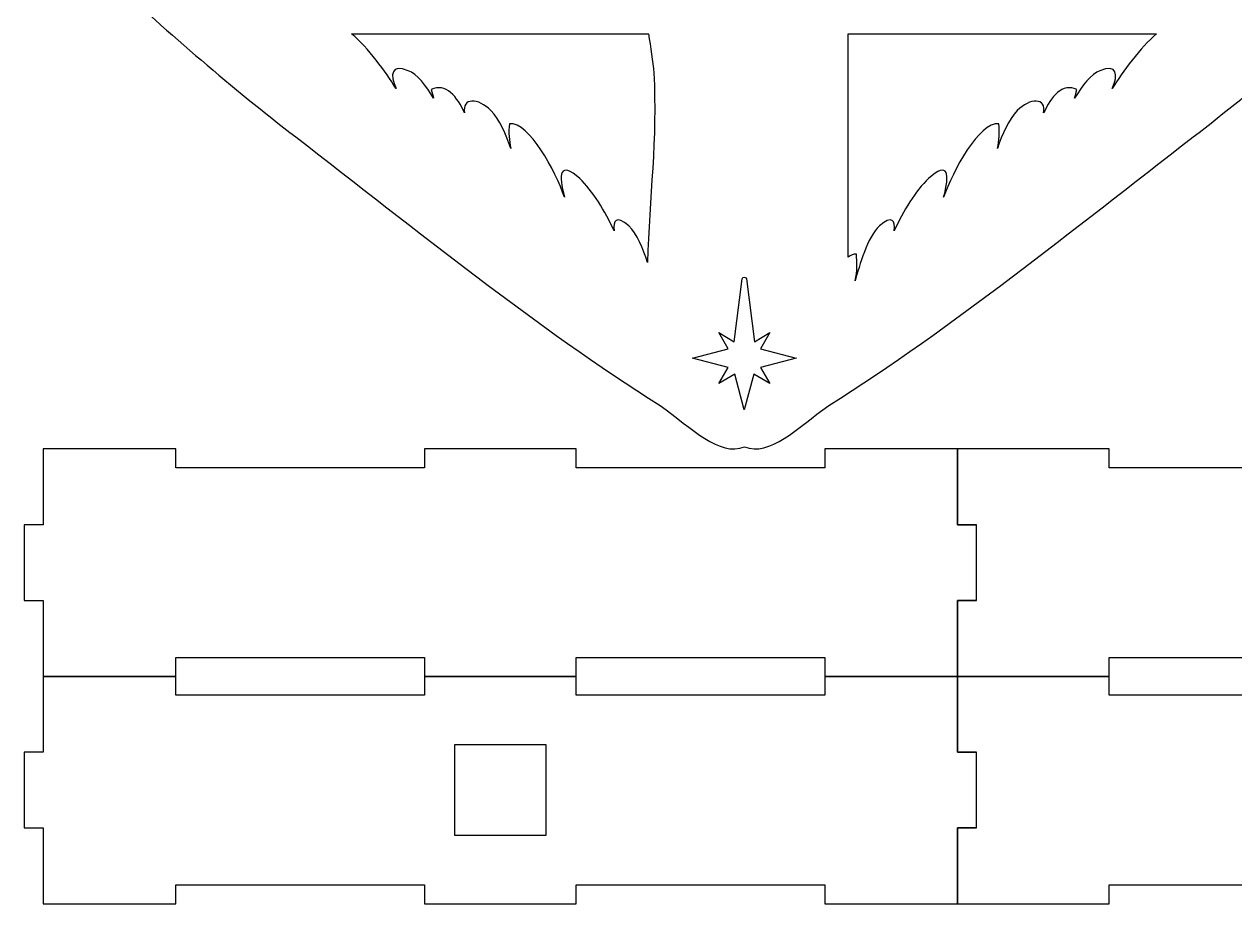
# Model space of a CAD drawing. Extents: x -9 to 1014, y 981 to 1704.
# Drawn here: x 0.1 to 452.6, y 981.4 to 1310.3 of the extents above; entities that cross this region are included whole.
import ezdxf

# ---------------------------------------------------------------- set-up
doc = ezdxf.new("R2010")
doc.units = 0
doc.layers.add('H0117_Printing', color=7, linetype='CONTINUOUS')

msp = doc.modelspace()

# ---------------------------------------------------------------- linework, layer by layer
at = {"layer": 'H0117_Printing', "color": 1}
for points in [[(122.523997, 1306.798867), (233.498994, 1306.798867)], [(308.103992, 1223.238869), (308.103992, 1306.798867), (423.402989, 1306.798867)], [(278.831993, 1175.943871), (272.792993, 1179.478871), (269.290993, 1166.087871), (265.789993, 1179.478871), (259.749994, 1175.943871), (263.285993, 1181.98187), (249.893994, 1185.48387), (263.285993, 1188.98487), (259.749994, 1195.02387), (265.540993, 1191.63387), (268.516993, 1215.13287)], [(270.065993, 1215.13287), (273.041993, 1191.63387), (278.831993, 1195.02387), (275.296993, 1188.98487), (288.688993, 1185.48387), (275.296993, 1181.98187), (278.831993, 1175.943871)], [(487.678888, 1144.438771), (405.72389, 1144.438771), (405.72389, 1151.524771), (349.030891, 1151.524771), (349.030891, 1144.438771), (349.030891, 1123.178772), (355.991891, 1123.178772), (355.991891, 1094.831773), (349.030891, 1094.831773), (349.030891, 1073.572773), (349.030891, 1066.485773), (405.72389, 1066.485773), (405.72389, 1073.572773), (487.678888, 1073.572773)], [(487.678888, 1059.399474), (405.72389, 1059.399474), (405.72389, 1066.485473), (349.030891, 1066.485473), (349.030891, 1059.399474), (349.030891, 1038.139474), (355.991891, 1038.139474), (355.991891, 1009.792475), (349.030891, 1009.792475), (349.030891, 988.533475), (349.030891, 981.446475), (405.72389, 981.446475), (405.72389, 988.533475), (487.678888, 988.533475)]]:
    msp.add_lwpolyline(points, dxfattribs=at)
for points in [[(406.82299, 1286.268868)], [(233.150994, 1221.245869)], [(299.424093, 1066.485773), (349.030091, 1066.485773), (349.030091, 1073.572773), (349.030091, 1094.831773), (356.117091, 1094.831773), (356.117091, 1123.178772), (349.030091, 1123.178772), (349.030091, 1144.438771), (349.030091, 1144.438771), (349.031091, 1151.524771), (299.424093, 1151.524771), (299.424093, 1144.438771), (206.467095, 1144.438771), (206.467095, 1151.524771), (149.775096, 1151.524771), (149.775096, 1144.438771), (56.818099, 1144.438771), (56.818099, 1151.524771), (7.2121, 1151.524771), (7.2121, 1144.438771), (7.2121, 1123.178772), (0.1251, 1123.178772), (0.1251, 1094.831773), (7.2121, 1094.831773), (7.2121, 1073.708773), (7.2121, 1073.572773), (7.2111, 1066.485773), (56.818099, 1066.485773), (56.818099, 1073.572773), (149.775096, 1073.572773), (149.775096, 1066.485773), (206.467095, 1066.485773), (206.467095, 1073.572773), (299.424093, 1073.572773)], [(299.423993, 981.446975), (349.029991, 981.446975), (349.030991, 988.532975), (349.030991, 1009.792975), (356.116991, 1009.792975), (356.116991, 1038.138974), (349.030991, 1038.138974), (349.030991, 1059.398974), (349.030991, 1059.398974), (349.030991, 1066.485973), (299.423993, 1066.485973), (299.423993, 1059.398974), (206.467995, 1059.398974), (206.467995, 1066.485973), (149.774996, 1066.485973), (149.774996, 1059.398974), (56.817999, 1059.398974), (56.817999, 1066.485973), (7.212, 1066.485973), (7.212, 1059.398974), (7.212, 1038.139974), (0.125, 1038.139974), (0.125, 1009.792975), (7.212, 1009.792975), (7.212, 988.668975), (7.212, 988.532975), (7.211, 981.446975), (56.817999, 981.446975), (56.817999, 988.532975), (149.774996, 988.532975), (149.774996, 981.446975), (206.467995, 981.446975), (206.467995, 988.532975), (299.423993, 988.532975)], [(161.112996, 1040.973974), (195.128995, 1040.973974), (195.128995, 1006.957975), (161.112996, 1006.957975)]]:
    msp.add_lwpolyline(points, close=True, dxfattribs=at)
for points in [[(31.864999, 1327.615867), (54.755999, 1306.389867), (77.645998, 1286.577868), (101.679997, 1268.180868)], [(437.022989, 1268.180868), (461.057988, 1286.577868), (483.947988, 1306.389867), (506.837987, 1327.615867)], [(139.103997, 1286.266868), (135.210997, 1292.540868), (128.697997, 1301.563867), (122.523997, 1306.798867)], [(233.498994, 1306.798867), (234.241994, 1301.672867), (235.113994, 1296.522868), (235.443994, 1292.046868)], [(423.402989, 1306.798867), (417.22899, 1301.563867), (410.71699, 1292.542868), (406.82299, 1286.268868)], [(143.693996, 1292.945868), (137.304997, 1295.766868), (136.749997, 1291.385868), (139.103997, 1286.266868)], [(406.82299, 1286.268868), (409.17699, 1291.386868), (408.61999, 1295.766868), (402.23299, 1292.945868)], [(153.164996, 1282.661868), (150.379996, 1287.152868), (146.898996, 1291.954868), (143.693996, 1292.945868)], [(235.443994, 1292.046868), (236.895994, 1267.805868), (233.716994, 1245.200869), (233.150994, 1221.245869)], [(402.23299, 1292.945868), (399.02699, 1291.954868), (395.54499, 1287.151868), (392.76099, 1282.659868)], [(164.753996, 1277.147868), (162.034996, 1283.094868), (157.689996, 1288.658868), (152.277996, 1285.869868)], [(152.277996, 1285.869868), (152.647996, 1284.726868), (152.897996, 1283.656868), (153.164996, 1282.661868)], [(393.64899, 1285.869868), (388.23699, 1288.658868), (383.89199, 1283.096868), (381.17299, 1277.150868)], [(392.76099, 1282.659868), (393.02699, 1283.655868), (393.27799, 1284.725868), (393.64899, 1285.869868)], [(174.594996, 1278.085868), (169.884996, 1282.744868), (163.634996, 1283.084868), (164.753996, 1277.147868)], [(381.17299, 1277.150868), (382.28999, 1283.084868), (376.037991, 1282.744868), (371.329991, 1278.085868)], [(181.993995, 1263.824868), (180.265995, 1269.179868), (177.872996, 1274.539868), (174.594996, 1278.085868)], [(371.329991, 1278.085868), (368.051991, 1274.539868), (365.657991, 1269.178868), (363.929991, 1263.822868)], [(181.462995, 1273.133868), (181.128995, 1269.836868), (181.388995, 1266.781868), (181.993995, 1263.824868)], [(202.113995, 1245.658869), (198.638995, 1255.481869), (188.959995, 1273.752868), (181.462995, 1273.133868)], [(364.462991, 1273.133868), (356.965991, 1273.752868), (347.285991, 1255.477869), (343.811991, 1245.655869)], [(363.929991, 1263.822868), (364.535991, 1266.780868), (364.796991, 1269.835868), (364.462991, 1273.133868)], [(101.679997, 1268.180868), (147.460996, 1232.803869), (190.951995, 1197.42487), (237.877994, 1167.708871)], [(300.828992, 1167.708871), (347.752991, 1197.42487), (391.24399, 1232.803869), (437.022989, 1268.180868)], [(207.786995, 1252.614869), (200.226995, 1259.467869), (199.769995, 1254.249869), (202.113995, 1245.658869)], [(343.811991, 1245.655869), (346.155991, 1254.248869), (345.698991, 1259.468869), (338.140992, 1252.614869)], [(220.657994, 1233.105869), (217.185995, 1240.458869), (212.629995, 1248.121869), (207.786995, 1252.614869)], [(338.140992, 1252.614869), (333.294992, 1248.121869), (328.738992, 1240.457869), (325.266992, 1233.103869)], [(226.096994, 1234.925869), (221.401994, 1239.073869), (220.050994, 1236.896869), (220.657994, 1233.105869)], [(325.266992, 1233.103869), (325.873992, 1236.895869), (324.524992, 1239.073869), (319.827992, 1234.925869)], [(233.150994, 1221.245869), (231.451994, 1226.396869), (229.160994, 1232.084869), (226.096994, 1234.925869)], [(319.827992, 1234.925869), (315.249992, 1230.680869), (312.388992, 1220.067869), (310.670992, 1214.40787)], [(311.244992, 1224.312869), (310.067992, 1224.444869), (309.030992, 1224.032869), (308.103992, 1223.238869)], [(310.670992, 1214.40787), (311.815992, 1217.94487), (311.244992, 1221.482869), (311.244992, 1224.312869)], [(268.516993, 1215.13287), (268.631993, 1216.04287), (269.950993, 1216.04287), (270.065993, 1215.13287)], [(237.877994, 1167.708871), (249.797994, 1159.284871), (259.817994, 1148.523871), (269.351993, 1152.303871)], [(269.351993, 1152.303871), (278.886993, 1148.523871), (288.906993, 1159.284871), (300.828992, 1167.708871)]]:
    msp.add_open_spline(points, degree=3, dxfattribs=at)

doc.saveas('drawing.dxf')
